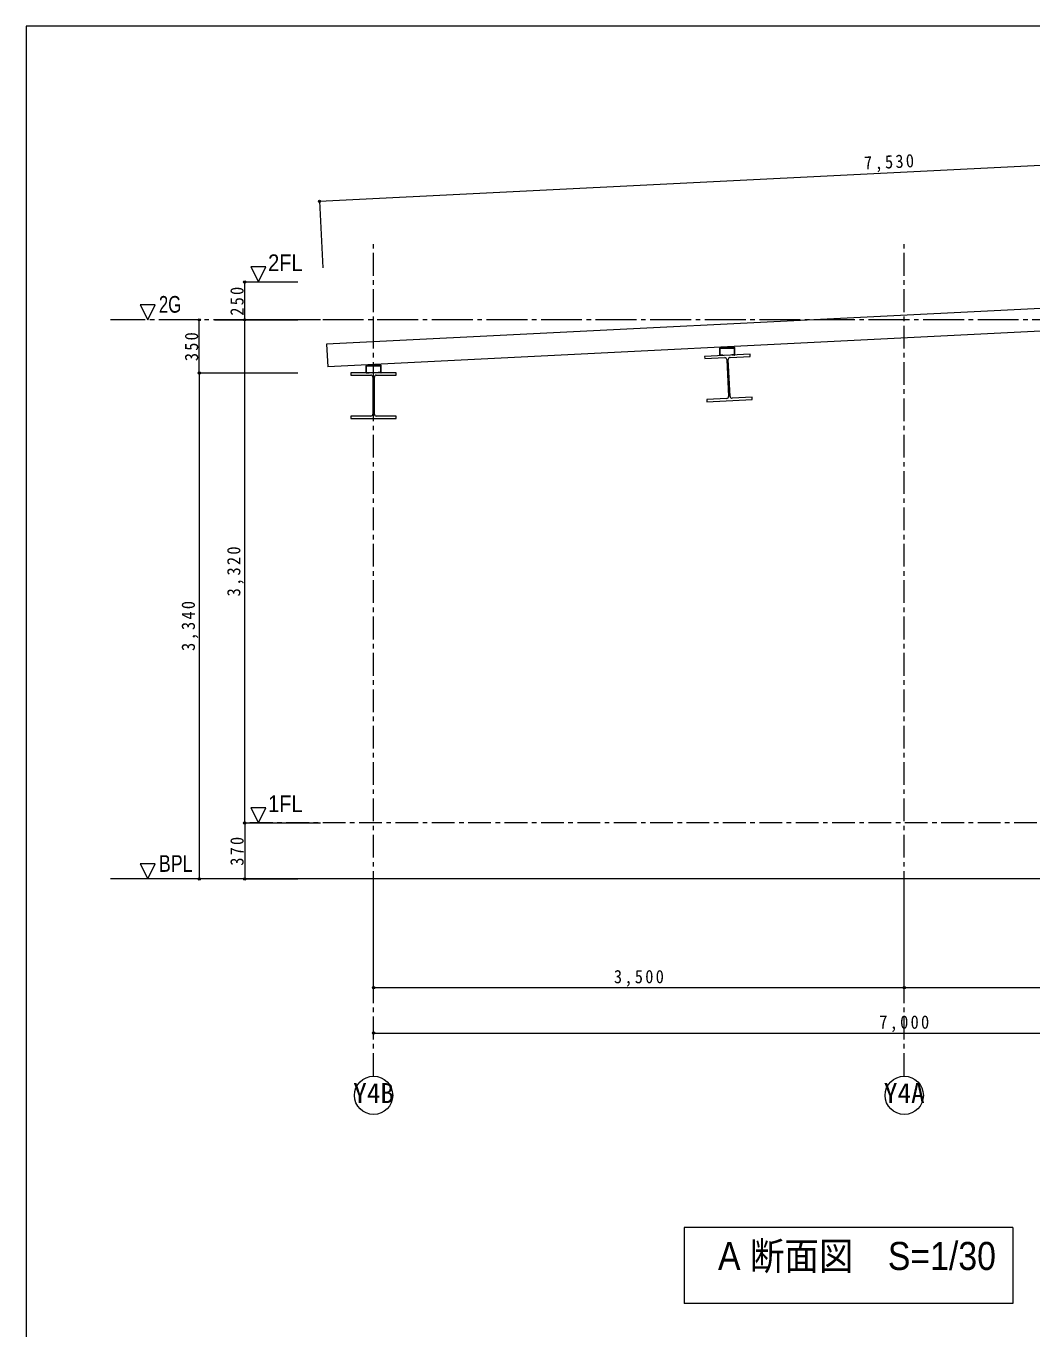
# Model space of a CAD drawing. Units: millimetres at full size, with parts at other scales. Extents: x -818 to 4206, y -602 to 594.
# Drawn here: x -818 to -376, y -8 to 565 of the extents above; entities that cross this region are included whole.
import ezdxf
from ezdxf.enums import TextEntityAlignment as Align

# ---------------------------------------------------------------- set-up
doc = ezdxf.new("R2010")
doc.units = ezdxf.units.MM
doc.header["$LTSCALE"] = 2
doc.header["$PDMODE"] = 32
doc.header["$PDSIZE"] = 1
doc.linetypes.add('CHAIN1', pattern=[8, 5, -1, 1, -1])
doc.linetypes.add('CHAIN2', pattern=[12, 9, -1, 1, -1])
for name, color, linetype, lineweight in [('0-4_壁', 7, 'Continuous', 18), ('0-A_Level 48', 7, 'Continuous', 18), ('5-1_寸法', 5, 'Continuous', 13), ('F-A_F-Aﾚｲﾔ', 4, 'Continuous', 18)]:
    doc.layers.add(name, color=color, linetype=linetype, lineweight=lineweight)
doc.styles.add('__：', font='')
doc.styles.add('ＭＳ ゴシック', font='')
doc.styles.get('__：').set_extended_font_data('__：')
doc.styles.get('ＭＳ ゴシック').set_extended_font_data('MS Gothic')

# ---------------------------------------------------------------- blocks, each defined once
blk = doc.blocks.new('A$C6655204a')
at = {"layer": '0-4_壁'}
blk.add_lwpolyline([(13326.73, -16574.62), (13326.73, -2645.93), (-7158.73, -2645.93), (-7158.73, -16574.62)], close=True, dxfattribs=at)

msp = doc.modelspace()

# ---------------------------------------------------------------- linework, layer by layer
at = {"layer": '0-A_Level 48', "color": 3, "lineweight": 13}
for p, q in [((-689.188, 488.415), (-187.814, 513.484)), ((-689.188, 488.415), (-687.724, 459.141)), ((-722.066, 452.892), (-698.733, 452.892)), ((-722.066, 436.225), (-722.066, 452.892)), ((-742.066, 412.892), (-742.066, 436.225)), ((-735.399, 436.225), (-698.733, 436.225)), ((-722.066, 436.225), (-698.733, 436.225)), ((-722.066, 214.892), (-722.066, 436.225)), ((-722.066, 436.225), (-698.733, 436.225)), ((-742.066, 412.892), (-742.066, 190.225)), ((-742.066, 412.892), (-698.733, 412.892)), ((-722.066, 214.892), (-698.733, 214.892)), ((-722.066, 214.892), (-698.733, 214.892)), ((-722.066, 214.892), (-722.066, 190.225)), ((-722.066, 190.225), (-698.733, 190.225)), ((-665.399, 142.441), (-665.399, 184.777)), ((-432.066, 142.441), (-432.066, 184.777)), ((-665.399, 142.441), (-432.066, 142.441)), ((-432.066, 142.441), (-198.733, 142.441)), ((-665.399, 122.441), (-198.733, 122.441))]:
    msp.add_line(p, q, dxfattribs=at)
at = {"layer": '0-A_Level 48', "color": 5, "lineweight": 9}
for p, q in [((-184.527, 450.61), (-686.044, 425.534)), ((-688.733, 436.225), (-722.066, 436.225)), ((-184.227, 440.612), (-685.545, 415.546)), ((-686.044, 425.534), (-685.545, 415.546)), ((-722.066, 214.892), (-688.733, 214.892))]:
    msp.add_line(p, q, dxfattribs=at)
at = {"layer": '0-A_Level 48', "color": 4, "linetype": 'CHAIN2', "lineweight": 13}
for p, q in [((-69.77, 436.225), (-781.107, 436.225)), ((-665.399, 426.566), (-665.399, 436.225))]:
    msp.add_line(p, q, dxfattribs=at)
at = {"layer": '0-A_Level 48', "color": 8}
for p, q in [((-513.199, 420.868), (-513.199, 423.802)), ((-506.733, 424.002), (-512.999, 424.002)), ((-512.999, 420.668), (-511.866, 420.668)), ((-512.986, 421.015), (-512.986, 423.655)), ((-512.853, 423.788), (-506.879, 423.788)), ((-512.853, 420.882), (-511.866, 420.882)), ((-511.866, 420.882), (-511.866, 420.668)), ((-507.866, 420.882), (-507.866, 420.668)), ((-506.879, 420.882), (-507.866, 420.882)), ((-506.733, 420.668), (-507.866, 420.668)), ((-506.746, 421.015), (-506.746, 423.655)), ((-506.533, 420.868), (-506.533, 423.802)), ((-668.733, 413.092), (-668.733, 416.025)), ((-662.266, 416.225), (-668.533, 416.225)), ((-668.533, 412.892), (-667.399, 412.892)), ((-668.519, 413.238), (-668.519, 415.878)), ((-668.386, 416.012), (-662.413, 416.012)), ((-668.386, 413.105), (-667.399, 413.105)), ((-667.399, 413.105), (-667.399, 412.892)), ((-663.399, 413.105), (-663.399, 412.892)), ((-662.413, 413.105), (-663.399, 413.105)), ((-662.266, 412.892), (-663.399, 412.892)), ((-662.279, 413.238), (-662.279, 415.878)), ((-662.066, 413.092), (-662.066, 416.025))]:
    msp.add_line(p, q, dxfattribs=at)
at = {"layer": '0-A_Level 48'}
for p, q in [((-510.106, 418.787), (-509.293, 402.541)), ((-508.628, 402.574), (-509.44, 418.821)), ((-665.733, 411.025), (-665.733, 394.758)), ((-665.066, 394.758), (-665.066, 411.025))]:
    msp.add_line(p, q, dxfattribs=at)
at = {"layer": '0-A_Level 48', "color": 4, "lineweight": 13}
msp.add_line((-69.77, 190.225), (-781.107, 190.225), dxfattribs=at)
at = {"layer": '0-A_Level 48', "color": 5, "lineweight": 9}
for points in [[(-716.066, 452.892), (-712.733, 459.558), (-719.399, 459.558)], [(-716.066, 214.892), (-712.733, 221.558), (-719.399, 221.558)]]:
    msp.add_lwpolyline(points, close=True, dxfattribs=at)
at = {"layer": '0-A_Level 48', "color": 4, "lineweight": 13}
for points in [[(-764.733, 436.225), (-761.399, 442.892), (-768.066, 442.892)], [(-764.733, 190.225), (-761.399, 196.892), (-768.066, 196.892)]]:
    msp.add_lwpolyline(points, close=True, dxfattribs=at)
at = {"layer": '0-A_Level 48'}
for points in [[(-508.618, 419.729), (-499.829, 420.169), (-499.879, 421.168), (-519.854, 420.169)], [(-519.854, 420.169), (-519.804, 419.17), (-511.015, 419.61)], [(-675.399, 412.892), (-675.399, 411.892), (-666.599, 411.892)], [(-664.199, 411.892), (-655.399, 411.892), (-655.399, 412.892), (-675.399, 412.892)], [(-510.116, 401.632), (-518.905, 401.193), (-518.855, 400.194), (-498.88, 401.193), (-498.93, 402.191), (-507.719, 401.752)], [(-666.599, 393.892), (-675.399, 393.892), (-675.399, 392.892), (-655.399, 392.892), (-655.399, 393.892), (-664.199, 393.892)]]:
    msp.add_lwpolyline(points, dxfattribs=at)
at = {"layer": '0-A_Level 48', "color": 4, "lineweight": 13}
for centre in [(-665.399, 95.043), (-432.066, 95.043)]:
    msp.add_circle(centre, 8.4, dxfattribs=at)
at = {"layer": '0-A_Level 48', "color": 8}
for centre, radius, start, end in [((-512.999, 423.802), 0.2, 90, 180), ((-512.999, 420.868), 0.2, 180, 270), ((-512.853, 423.655), 0.133, 90, 180), ((-512.853, 421.015), 0.133, 180, 270), ((-506.879, 423.655), 0.133, 0, 90), ((-506.879, 421.015), 0.133, 270, 0), ((-506.733, 423.802), 0.2, 0, 90), ((-506.733, 420.868), 0.2, 270, 0), ((-668.533, 416.025), 0.2, 90, 180), ((-668.533, 413.092), 0.2, 180, 270), ((-668.386, 415.878), 0.133, 90, 180), ((-668.386, 413.238), 0.133, 180, 270), ((-662.413, 415.878), 0.133, 0, 90), ((-662.413, 413.238), 0.133, 270, 0), ((-662.266, 416.025), 0.2, 0, 90), ((-662.266, 413.092), 0.2, 270, 0)]:
    msp.add_arc(centre, radius, start, end, dxfattribs=at)
at = {"layer": '0-A_Level 48'}
for centre, start, end in [((-510.971, 418.744), 2.86241, 92.8624), ((-508.574, 418.864), 92.86241, 182.86241), ((-666.599, 411.025), 0, 90), ((-664.199, 411.025), 90, 180), ((-510.159, 402.498), 272.8624, 2.8624), ((-507.762, 402.617), 182.8624, 272.8624), ((-666.599, 394.758), 270, 0), ((-664.199, 394.758), 180, 270)]:
    msp.add_arc(centre, 0.867, start, end, dxfattribs=at)
at = {"layer": '0-A_Level 48', "color": 3}
for p in [(-689.188, 488.415), (-722.066, 452.892), (-742.066, 436.225), (-722.066, 436.225), (-742.066, 412.892), (-722.066, 214.892), (-722.066, 214.892), (-742.066, 190.225), (-722.066, 190.225), (-665.399, 142.441), (-432.066, 142.441), (-665.399, 122.441)]:
    msp.add_point(p, dxfattribs=at)
at = {"layer": '5-1_寸法', "color": 1, "linetype": 'CHAIN1'}
for p, q in [((-665.399, 103.662), (-665.399, 469.558)), ((-432.066, 103.662), (-432.066, 469.558)), ((-69.77, 214.892), (-720.733, 214.892))]:
    msp.add_line(p, q, dxfattribs=at)
at = {"layer": '5-1_寸法', "color": 7, "lineweight": 18}
for p, q in [((-528.759, 36.958), (-528.759, 3.409)), ((-384.316, 36.958), (-528.759, 36.958)), ((-384.316, 36.958), (-384.316, 3.409)), ((-384.316, 3.409), (-528.759, 3.409))]:
    msp.add_line(p, q, dxfattribs=at)

# ---------------------------------------------------------------- block references
at = {"layer": 'F-A_F-Aﾚｲﾔ', "xscale": 0.08, "yscale": 0.08}
msp.add_blockref('A$C6655204a', (-245.505, 777.16), dxfattribs=at)

# ---------------------------------------------------------------- texts
at = {"layer": '0-A_Level 48', "color": 3, "style": '__：'}
for s, width, p in [('2FL', 0.9, (-711.781, 455.492)), ('2G', 0.75, (-759.8, 437.177)), ('1FL', 0.9, (-711.781, 217.492)), ('BPL', 0.8, (-759.8, 191.177))]:
    msp.add_text(s, height=7.331, dxfattribs=dict(at, width=width)).set_placement(p, align=Align.BOTTOM_LEFT)
at = {"layer": '0-A_Level 48', "style": 'ＭＳ ゴシック'}
for s, p in [('Y4B', (-674.374, 88.983)), ('Y4A', (-441.04, 88.983))]:
    msp.add_text(s, height=8.798, dxfattribs=at).set_placement(p, align=Align.BOTTOM_LEFT)
at = {"layer": '0-A_Level 48', "char_height": 5.865, "attachment_point": 7, "style": 'ＭＳ ゴシック'}
for s, insert, rotation in [('\\T1.28;\\W0.9;7,530', (-449.508, 500.8), 2.862), ('\\T1.27;\\W0.9;250', (-722.466, 438.058), 90), ('\\T1.27;\\W0.9;350', (-742.466, 418.058), 90), ('\\T1.28;\\W0.9;3,320', (-722.466, 314.558), 90), ('\\T1.28;\\W0.9;3,340', (-742.466, 290.558), 90), ('\\T1.27;\\W0.9;370', (-722.466, 196.058), 90)]:
    msp.add_mtext(s, dxfattribs=dict(at, insert=insert, rotation=rotation))
for s, insert in [('\\T1.28;\\W0.9;3,500', (-559.733, 142.841)), ('\\T1.28;\\W0.9;7,000', (-443.066, 122.841))]:
    msp.add_mtext(s, dxfattribs=dict(at, insert=insert))
at = {"layer": '5-1_寸法', "color": 7, "style": '__：', "width": 0.9}
msp.add_text('A 断面図\u3000S=1/30', height=12.35, dxfattribs=at).set_placement((-513.954, 14.5), align=Align.BOTTOM_LEFT)

doc.saveas('drawing.dxf')
